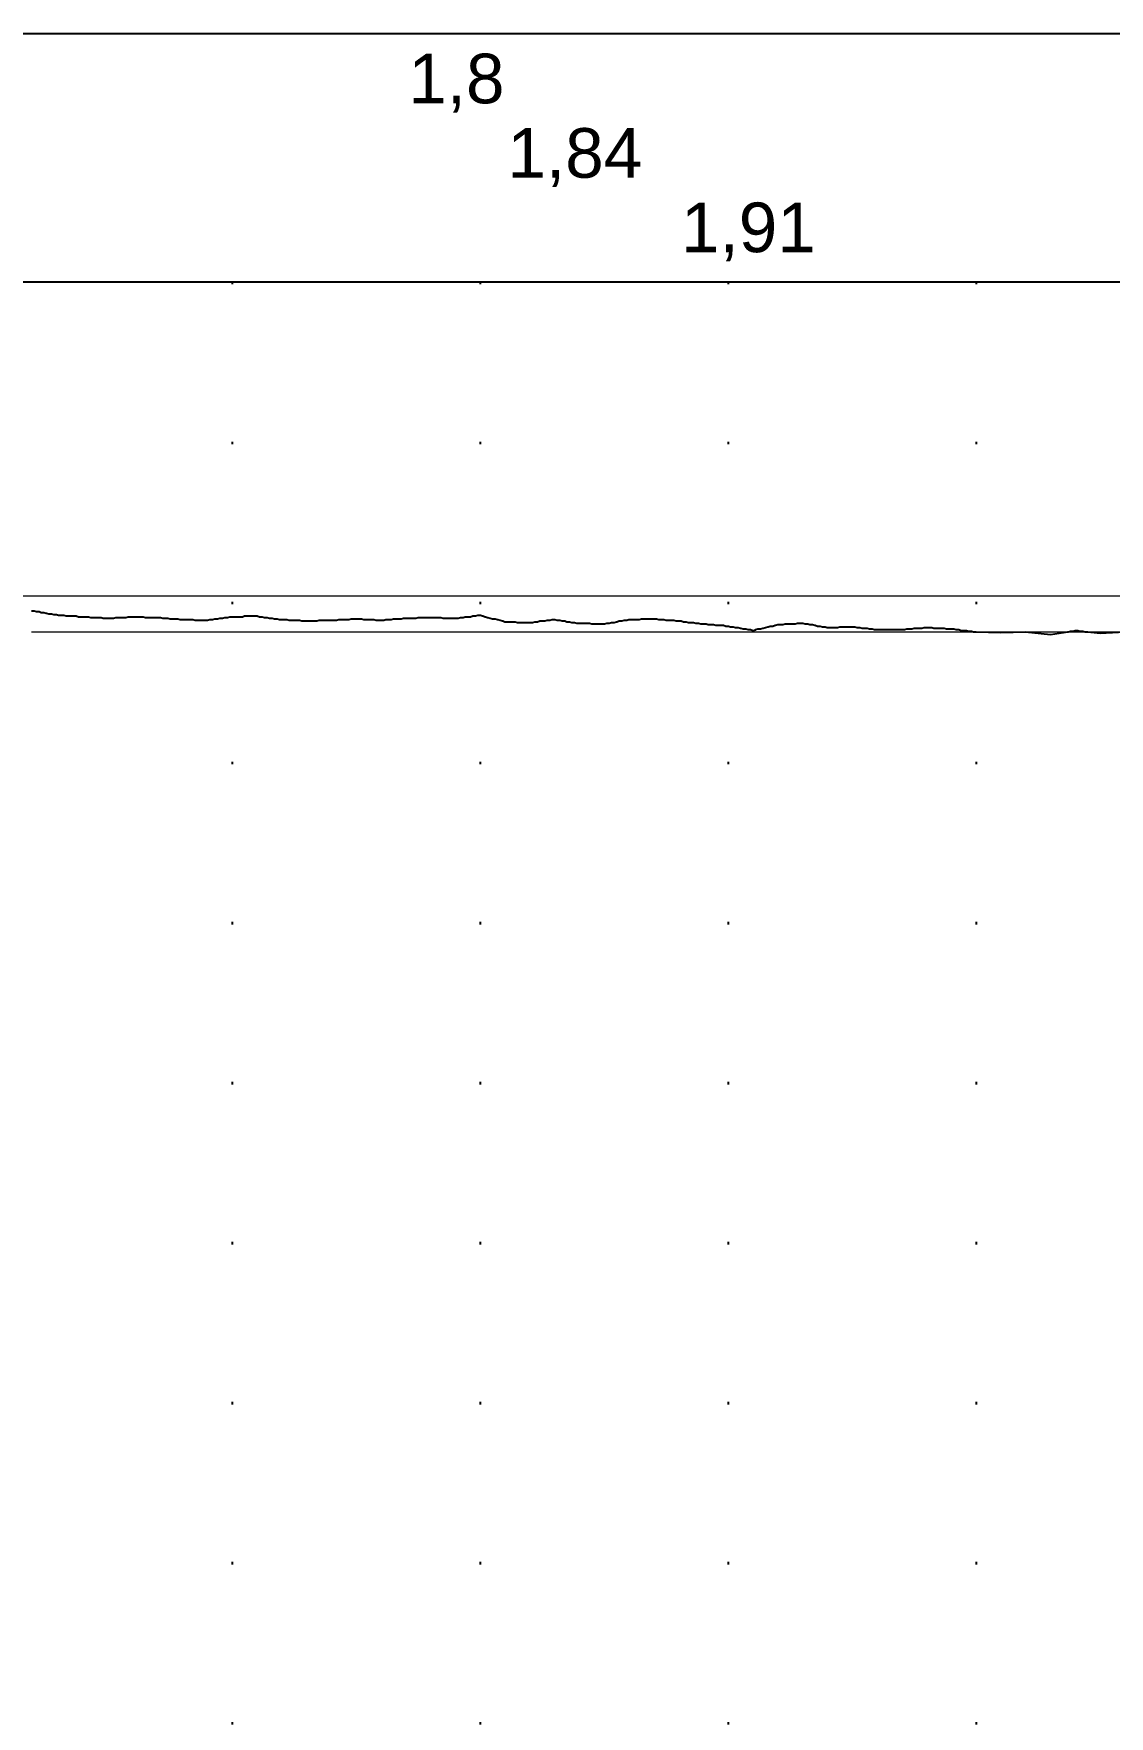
# Model space of a CAD drawing. Header units: millimetres. Extents: x -226 to 1784, y 10 to 1137.
# Drawn here: x 252 to 295.4, y 169.7 to 237.5 of the extents above; entities that cross this region are included whole.
import ezdxf

# ---------------------------------------------------------------- set-up
doc = ezdxf.new("R2010")
doc.units = ezdxf.units.MM
doc.linetypes.add('DOT', pattern=[6.35, 0, -6.35])
doc.layers.add('График_U', color=5, linetype='Continuous')
doc.layers.add('Макет', color=7, linetype='Continuous')
doc.layers.add('График_U_085', color=253, linetype='Continuous', lineweight=0)
doc.layers.add('Текст', color=7, linetype='Continuous', lineweight=0)
doc.styles.get("Standard").update_dxf_attribs({"font": 'arial.ttf'})

msp = doc.modelspace()

# ---------------------------------------------------------------- linework, layer by layer
at = {"layer": 'График_U'}
msp.add_lwpolyline([(251.91, 214.241), (252, 214.241), (252.003, 214.241), (252.01, 214.241), (252.103, 214.212), (252.11, 214.212), (252.203, 214.212), (252.21, 214.212), (252.303, 214.183), (252.31, 214.183), (252.403, 214.183), (252.41, 214.183), (252.503, 214.154), (252.51, 214.154), (252.603, 214.125), (252.61, 214.125), (252.703, 214.125), (252.71, 214.125), (252.803, 214.096), (252.81, 214.096), (252.903, 214.096), (252.91, 214.096), (253, 214.067), (253.003, 214.067), (253.01, 214.067), (253.103, 214.067), (253.11, 214.067), (253.203, 214.067), (253.21, 214.067), (253.303, 214.038), (253.31, 214.038), (253.403, 214.038), (253.41, 214.038), (253.503, 214.038), (253.51, 214.038), (253.603, 214.038), (253.61, 214.038), (253.703, 214.038), (253.71, 214.038), (253.803, 214.009), (253.81, 214.009), (253.903, 214.009), (253.91, 214.009), (254, 214.009), (254.003, 214.009), (254.01, 214.009), (254.103, 214.009), (254.11, 214.009), (254.203, 214.009), (254.21, 214.009), (254.303, 213.98), (254.31, 213.98), (254.403, 213.98), (254.41, 213.98), (254.503, 213.98), (254.51, 213.98), (254.603, 213.98), (254.61, 213.98), (254.703, 213.98), (254.71, 213.98), (254.803, 213.951), (254.81, 213.951), (254.903, 213.951), (254.91, 213.951), (255, 213.951), (255.003, 213.951), (255.01, 213.951), (255.103, 213.951), (255.11, 213.951), (255.203, 213.951), (255.21, 213.951), (255.303, 213.98), (255.31, 213.98), (255.403, 213.98), (255.41, 213.98), (255.503, 213.98), (255.51, 213.98), (255.603, 213.98), (255.61, 213.98), (255.703, 213.98), (255.71, 213.98), (255.803, 214.009), (255.81, 214.009), (255.903, 214.009), (255.91, 214.009), (256, 214.009), (256.003, 214.009), (256.01, 214.009), (256.103, 214.009), (256.11, 214.009), (256.203, 214.009), (256.21, 214.009), (256.303, 214.009), (256.31, 214.009), (256.403, 214.009), (256.41, 214.009), (256.503, 213.98), (256.51, 213.98), (256.603, 213.98), (256.61, 213.98), (256.703, 213.98), (256.71, 213.98), (256.803, 213.98), (256.81, 213.98), (256.903, 213.98), (256.91, 213.98), (257, 213.98), (257.003, 213.98), (257.01, 213.98), (257.103, 213.98), (257.11, 213.98), (257.203, 213.951), (257.21, 213.951), (257.303, 213.951), (257.31, 213.951), (257.403, 213.951), (257.41, 213.951), (257.503, 213.922), (257.51, 213.922), (257.603, 213.922), (257.61, 213.922), (257.703, 213.922), (257.71, 213.922), (257.803, 213.922), (257.81, 213.922), (257.903, 213.893), (257.91, 213.893), (258, 213.893), (258.003, 213.893), (258.01, 213.893), (258.103, 213.893), (258.11, 213.893), (258.203, 213.893), (258.21, 213.893), (258.303, 213.893), (258.31, 213.893), (258.403, 213.893), (258.41, 213.893), (258.503, 213.864), (258.51, 213.864), (258.603, 213.864), (258.61, 213.864), (258.703, 213.864), (258.71, 213.864), (258.803, 213.864), (258.81, 213.864), (258.903, 213.864), (258.91, 213.864), (259, 213.864), (259.003, 213.864), (259.01, 213.864), (259.103, 213.893), (259.11, 213.893), (259.203, 213.893), (259.21, 213.893), (259.303, 213.922), (259.31, 213.922), (259.403, 213.922), (259.41, 213.922), (259.503, 213.951), (259.51, 213.951), (259.603, 213.951), (259.61, 213.951), (259.703, 213.98), (259.71, 213.98), (259.803, 213.98), (259.81, 213.98), (259.903, 214.009), (259.91, 214.009), (260, 214.009), (260.003, 214.009), (260.01, 214.009), (260.103, 214.009), (260.11, 214.009), (260.203, 214.009), (260.21, 214.009), (260.303, 214.009), (260.31, 214.009), (260.403, 214.009), (260.41, 214.009), (260.503, 214.038), (260.51, 214.038), (260.603, 214.038), (260.61, 214.038), (260.703, 214.038), (260.71, 214.038), (260.803, 214.038), (260.81, 214.038), (260.903, 214.038), (260.91, 214.038), (261, 214.038), (261.003, 214.038), (261.01, 214.038), (261.103, 214.009), (261.11, 214.009), (261.203, 214.009), (261.21, 214.009), (261.303, 213.98), (261.31, 213.98), (261.403, 213.98), (261.41, 213.98), (261.503, 213.951), (261.51, 213.951), (261.603, 213.951), (261.61, 213.951), (261.703, 213.922), (261.71, 213.922), (261.803, 213.922), (261.81, 213.922), (261.903, 213.893), (261.91, 213.893), (262, 213.893), (262.003, 213.893), (262.01, 213.893), (262.103, 213.893), (262.11, 213.893), (262.203, 213.893), (262.21, 213.893), (262.303, 213.864), (262.31, 213.864), (262.403, 213.864), (262.41, 213.864), (262.503, 213.864), (262.51, 213.864), (262.603, 213.864), (262.61, 213.864), (262.703, 213.864), (262.71, 213.864), (262.803, 213.835), (262.81, 213.835), (262.903, 213.835), (262.91, 213.835), (263, 213.835), (263.003, 213.835), (263.01, 213.835), (263.103, 213.835), (263.11, 213.835), (263.203, 213.835), (263.21, 213.835), (263.303, 213.835), (263.31, 213.835), (263.403, 213.835), (263.41, 213.835), (263.503, 213.864), (263.51, 213.864), (263.603, 213.864), (263.61, 213.864), (263.703, 213.864), (263.71, 213.864), (263.803, 213.864), (263.81, 213.864), (263.903, 213.864), (263.91, 213.864), (264, 213.864), (264.003, 213.864), (264.01, 213.864), (264.103, 213.864), (264.11, 213.864), (264.203, 213.864), (264.21, 213.864), (264.303, 213.893), (264.31, 213.893), (264.403, 213.893), (264.41, 213.893), (264.503, 213.893), (264.51, 213.893), (264.603, 213.893), (264.61, 213.893), (264.703, 213.893), (264.71, 213.893), (264.803, 213.922), (264.81, 213.922), (264.903, 213.922), (264.91, 213.922), (265, 213.922), (265.003, 213.922), (265.01, 213.922), (265.103, 213.922), (265.11, 213.922), (265.203, 213.922), (265.21, 213.922), (265.303, 213.893), (265.31, 213.893), (265.403, 213.893), (265.41, 213.893), (265.503, 213.893), (265.51, 213.893), (265.603, 213.893), (265.61, 213.893), (265.703, 213.893), (265.71, 213.893), (265.803, 213.864), (265.81, 213.864), (265.903, 213.864), (265.91, 213.864), (266, 213.864), (266.003, 213.864), (266.01, 213.864), (266.103, 213.864), (266.11, 213.864), (266.203, 213.893), (266.21, 213.893), (266.303, 213.893), (266.31, 213.893), (266.403, 213.893), (266.41, 213.893), (266.503, 213.922), (266.51, 213.922), (266.603, 213.922), (266.61, 213.922), (266.703, 213.922), (266.71, 213.922), (266.803, 213.922), (266.81, 213.922), (266.903, 213.951), (266.91, 213.951), (267, 213.951), (267.003, 213.951), (267.01, 213.951), (267.103, 213.951), (267.11, 213.951), (267.203, 213.951), (267.21, 213.951), (267.303, 213.951), (267.31, 213.951), (267.403, 213.951), (267.41, 213.951), (267.503, 213.98), (267.51, 213.98), (267.603, 213.98), (267.61, 213.98), (267.703, 213.98), (267.71, 213.98), (267.803, 213.98), (267.81, 213.98), (267.903, 213.98), (267.91, 213.98), (268, 213.98), (268.003, 213.98), (268.01, 213.98), (268.103, 213.98), (268.11, 213.98), (268.203, 213.98), (268.21, 213.98), (268.303, 213.98), (268.31, 213.98), (268.403, 213.98), (268.41, 213.98), (268.503, 213.951), (268.51, 213.951), (268.603, 213.951), (268.61, 213.951), (268.703, 213.951), (268.71, 213.951), (268.803, 213.951), (268.81, 213.951), (268.903, 213.951), (268.91, 213.951), (269, 213.951), (269.003, 213.951), (269.01, 213.951), (269.103, 213.951), (269.11, 213.951), (269.203, 213.98), (269.21, 213.98), (269.303, 213.98), (269.31, 213.98), (269.403, 214.009), (269.41, 214.009), (269.503, 214.009), (269.51, 214.009), (269.603, 214.009), (269.61, 214.009), (269.703, 214.038), (269.71, 214.038), (269.803, 214.038), (269.81, 214.038), (269.903, 214.067), (269.91, 214.067), (270, 214.067), (270.003, 214.067), (270.01, 214.067), (270.1, 214.041), (270.103, 214.038), (270.11, 214.038), (270.203, 214.009), (270.21, 214.009), (270.303, 213.98), (270.31, 213.98), (270.403, 213.951), (270.41, 213.951), (270.503, 213.922), (270.51, 213.922), (270.603, 213.922), (270.61, 213.922), (270.703, 213.893), (270.71, 213.893), (270.803, 213.864), (270.81, 213.864), (270.903, 213.835), (270.91, 213.835), (271, 213.806), (271.003, 213.806), (271.01, 213.806), (271.103, 213.806), (271.11, 213.806), (271.203, 213.806), (271.21, 213.806), (271.303, 213.806), (271.31, 213.806), (271.403, 213.806), (271.41, 213.806), (271.503, 213.777), (271.51, 213.777), (271.603, 213.777), (271.61, 213.777), (271.703, 213.777), (271.71, 213.777), (271.803, 213.777), (271.81, 213.777), (271.903, 213.777), (271.91, 213.777), (272, 213.777), (272.004, 213.777), (272.003, 213.777), (272.01, 213.777), (272.103, 213.777), (272.11, 213.777), (272.203, 213.806), (272.21, 213.806), (272.303, 213.806), (272.31, 213.806), (272.403, 213.835), (272.41, 213.835), (272.503, 213.835), (272.51, 213.835), (272.603, 213.835), (272.61, 213.835), (272.703, 213.864), (272.71, 213.864), (272.803, 213.864), (272.81, 213.864), (272.903, 213.893), (272.91, 213.893), (273, 213.893), (273.003, 213.893), (273.01, 213.893), (273.103, 213.864), (273.11, 213.864), (273.203, 213.864), (273.21, 213.864), (273.303, 213.835), (273.31, 213.835), (273.403, 213.835), (273.41, 213.835), (273.503, 213.806), (273.51, 213.806), (273.603, 213.806), (273.61, 213.806), (273.703, 213.777), (273.71, 213.777), (273.803, 213.777), (273.81, 213.777), (273.903, 213.748), (273.91, 213.748), (274, 213.748), (274.003, 213.748), (274.01, 213.748), (274.1, 213.745), (274.103, 213.748), (274.11, 213.748), (274.203, 213.748), (274.21, 213.748), (274.303, 213.748), (274.31, 213.748), (274.403, 213.748), (274.41, 213.748), (274.503, 213.719), (274.51, 213.719), (274.603, 213.719), (274.61, 213.719), (274.703, 213.719), (274.71, 213.719), (274.803, 213.719), (274.81, 213.719), (274.903, 213.719), (274.91, 213.719), (275, 213.719), (275.003, 213.719), (275.01, 213.719), (275.103, 213.748), (275.11, 213.748), (275.203, 213.748), (275.21, 213.748), (275.303, 213.777), (275.31, 213.777), (275.403, 213.777), (275.41, 213.777), (275.503, 213.806), (275.51, 213.806), (275.603, 213.835), (275.61, 213.835), (275.703, 213.835), (275.71, 213.835), (275.803, 213.864), (275.81, 213.864), (275.903, 213.864), (275.91, 213.864), (276, 213.893), (276.003, 213.893), (276.01, 213.893), (276.103, 213.893), (276.11, 213.893), (276.203, 213.893), (276.21, 213.893), (276.303, 213.893), (276.31, 213.893), (276.403, 213.893), (276.41, 213.893), (276.503, 213.922), (276.51, 213.922), (276.603, 213.922), (276.61, 213.922), (276.703, 213.922), (276.71, 213.922), (276.803, 213.922), (276.81, 213.922), (276.903, 213.922), (276.91, 213.922), (277, 213.922), (277.003, 213.922), (277.01, 213.922), (277.103, 213.922), (277.11, 213.922), (277.203, 213.893), (277.21, 213.893), (277.303, 213.893), (277.31, 213.893), (277.403, 213.893), (277.41, 213.893), (277.503, 213.864), (277.51, 213.864), (277.603, 213.864), (277.61, 213.864), (277.703, 213.864), (277.71, 213.864), (277.803, 213.864), (277.81, 213.864), (277.903, 213.835), (277.91, 213.835), (278, 213.835), (278.003, 213.835), (278.01, 213.835), (278.103, 213.835), (278.11, 213.835), (278.203, 213.806), (278.21, 213.806), (278.303, 213.806), (278.31, 213.806), (278.403, 213.777), (278.41, 213.777), (278.503, 213.777), (278.51, 213.777), (278.603, 213.777), (278.61, 213.777), (278.703, 213.748), (278.71, 213.748), (278.803, 213.748), (278.81, 213.748), (278.903, 213.719), (278.91, 213.719), (279, 213.719), (279.003, 213.719), (279.01, 213.719), (279.103, 213.719), (279.11, 213.719), (279.203, 213.69), (279.21, 213.69), (279.303, 213.69), (279.31, 213.69), (279.403, 213.69), (279.41, 213.69), (279.503, 213.661), (279.51, 213.661), (279.603, 213.661), (279.61, 213.661), (279.703, 213.661), (279.71, 213.661), (279.803, 213.661), (279.81, 213.661), (279.903, 213.632), (279.91, 213.632), (280, 213.632), (280.003, 213.632), (280.01, 213.632), (280.103, 213.603), (280.11, 213.603), (280.203, 213.603), (280.21, 213.603), (280.303, 213.574), (280.31, 213.574), (280.403, 213.574), (280.41, 213.574), (280.503, 213.545), (280.51, 213.545), (280.603, 213.516), (280.61, 213.516), (280.703, 213.516), (280.71, 213.516), (280.803, 213.487), (280.81, 213.487), (280.903, 213.487), (280.91, 213.487), (281, 213.458), (281.003, 213.458), (281.01, 213.458), (281.1, 213.481), (281.103, 213.487), (281.11, 213.487), (281.203, 213.516), (281.21, 213.516), (281.303, 213.516), (281.31, 213.516), (281.403, 213.545), (281.41, 213.545), (281.503, 213.574), (281.51, 213.574), (281.603, 213.603), (281.61, 213.603), (281.703, 213.632), (281.71, 213.632), (281.803, 213.632), (281.81, 213.632), (281.903, 213.661), (281.91, 213.661), (282, 213.69), (282.003, 213.69), (282.01, 213.69), (282.103, 213.69), (282.11, 213.69), (282.203, 213.69), (282.21, 213.69), (282.303, 213.719), (282.31, 213.719), (282.403, 213.719), (282.41, 213.719), (282.503, 213.719), (282.51, 213.719), (282.603, 213.719), (282.61, 213.719), (282.703, 213.719), (282.71, 213.719), (282.803, 213.748), (282.81, 213.748), (282.903, 213.748), (282.91, 213.748), (283, 213.748), (283.003, 213.748), (283.01, 213.748), (283.103, 213.719), (283.11, 213.719), (283.203, 213.719), (283.21, 213.719), (283.303, 213.69), (283.31, 213.69), (283.403, 213.69), (283.41, 213.69), (283.503, 213.661), (283.51, 213.661), (283.603, 213.632), (283.61, 213.632), (283.703, 213.632), (283.71, 213.632), (283.803, 213.603), (283.81, 213.603), (283.903, 213.603), (283.91, 213.603), (284, 213.574), (284.003, 213.574), (284.01, 213.574), (284.103, 213.574), (284.11, 213.574), (284.203, 213.574), (284.21, 213.574), (284.303, 213.574), (284.31, 213.574), (284.403, 213.574), (284.41, 213.574), (284.503, 213.603), (284.51, 213.603), (284.603, 213.603), (284.61, 213.603), (284.703, 213.603), (284.71, 213.603), (284.803, 213.603), (284.81, 213.603), (284.903, 213.603), (284.91, 213.603), (285, 213.603), (285.003, 213.603), (285.01, 213.603), (285.103, 213.603), (285.11, 213.603), (285.203, 213.574), (285.21, 213.574), (285.303, 213.574), (285.31, 213.574), (285.403, 213.545), (285.41, 213.545), (285.503, 213.545), (285.51, 213.545), (285.603, 213.545), (285.61, 213.545), (285.703, 213.516), (285.71, 213.516), (285.803, 213.516), (285.81, 213.516), (285.903, 213.487), (285.91, 213.487), (286, 213.487), (286.003, 213.487), (286.01, 213.487), (286.103, 213.487), (286.11, 213.487), (286.203, 213.487), (286.21, 213.487), (286.303, 213.487), (286.31, 213.487), (286.403, 213.487), (286.41, 213.487), (286.503, 213.487), (286.51, 213.487), (286.603, 213.487), (286.61, 213.487), (286.703, 213.487), (286.71, 213.487), (286.803, 213.487), (286.81, 213.487), (286.903, 213.487), (286.91, 213.487), (287, 213.487), (287.003, 213.487), (287.01, 213.487), (287.103, 213.487), (287.11, 213.487), (287.203, 213.516), (287.21, 213.516), (287.303, 213.516), (287.31, 213.516), (287.403, 213.516), (287.41, 213.516), (287.503, 213.545), (287.51, 213.545), (287.603, 213.545), (287.61, 213.545), (287.703, 213.545), (287.71, 213.545), (287.803, 213.545), (287.81, 213.545), (287.903, 213.574), (287.91, 213.574), (288, 213.574), (288.003, 213.574), (288.01, 213.574), (288.103, 213.574), (288.11, 213.574), (288.203, 213.574), (288.21, 213.574), (288.303, 213.545), (288.31, 213.545), (288.403, 213.545), (288.41, 213.545), (288.503, 213.545), (288.51, 213.545), (288.603, 213.545), (288.61, 213.545), (288.703, 213.545), (288.71, 213.545), (288.803, 213.516), (288.81, 213.516), (288.903, 213.516), (288.91, 213.516), (289, 213.516), (289.003, 213.516), (289.01, 213.516), (289.103, 213.516), (289.11, 213.516), (289.203, 213.487), (289.21, 213.487), (289.303, 213.487), (289.31, 213.487), (289.403, 213.458), (289.41, 213.458), (289.503, 213.458), (289.51, 213.458), (289.603, 213.458), (289.61, 213.458), (289.703, 213.429), (289.71, 213.429), (289.803, 213.429), (289.81, 213.429), (289.903, 213.4), (289.91, 213.4), (289.955, 213.4), (290, 213.4), (290.003, 213.4), (291, 213.371), (292, 213.4), (293, 213.284), (293.703, 213.4), (293.71, 213.4), (293.803, 213.429), (293.81, 213.429), (293.903, 213.429), (293.91, 213.429), (294, 213.458), (294.003, 213.458), (294.01, 213.458), (294.103, 213.458), (294.11, 213.458), (294.203, 213.429), (294.21, 213.429), (294.303, 213.429), (294.31, 213.429), (294.403, 213.4), (294.41, 213.4), (294.503, 213.4), (295, 213.342), (296, 213.4)], dxfattribs=at)
at = {"layer": 'График_U_085'}
msp.add_lwpolyline([(90, 214.85), (390, 214.85)], dxfattribs=at)
at = {"layer": 'Макет', "lineweight": -2}
for p, q in [((20, 237.507), (390, 237.507)), ((30, 227.507), (390, 227.507)), ((90, 227.507), (390, 227.507))]:
    msp.add_line(p, q, dxfattribs=at)
at = {"layer": 'Макет', "linetype": 'DOT', "lineweight": -2}
for p, q in [((260, 227.508), (260, 60.507)), ((270, 227.508), (270, 60.507)), ((280, 227.508), (280, 60.507)), ((290, 227.508), (290, 60.507))]:
    msp.add_line(p, q, dxfattribs=at)
at = {"layer": 'Текст'}
msp.add_lwpolyline([(251.91, 213.4), (252, 213.4), (252.003, 213.4), (252.01, 213.4), (252.103, 213.4), (252.11, 213.4), (252.203, 213.4), (252.21, 213.4), (252.303, 213.4), (252.31, 213.4), (252.403, 213.4), (252.41, 213.4), (252.503, 213.4), (252.51, 213.4), (252.603, 213.4), (252.61, 213.4), (252.703, 213.4), (252.71, 213.4), (252.803, 213.4), (252.81, 213.4), (252.903, 213.4), (252.91, 213.4), (253, 213.4), (253.003, 213.4), (253.01, 213.4), (253.103, 213.4), (253.11, 213.4), (253.203, 213.4), (253.21, 213.4), (253.303, 213.4), (253.31, 213.4), (253.403, 213.4), (253.41, 213.4), (253.503, 213.4), (253.51, 213.4), (253.603, 213.4), (253.61, 213.4), (253.703, 213.4), (253.71, 213.4), (253.803, 213.4), (253.81, 213.4), (253.903, 213.4), (253.91, 213.4), (254, 213.4), (254.003, 213.4), (254.01, 213.4), (254.103, 213.4), (254.11, 213.4), (254.203, 213.4), (254.21, 213.4), (254.303, 213.4), (254.31, 213.4), (254.403, 213.4), (254.41, 213.4), (254.503, 213.4), (254.51, 213.4), (254.603, 213.4), (254.61, 213.4), (254.703, 213.4), (254.71, 213.4), (254.803, 213.4), (254.81, 213.4), (254.903, 213.4), (254.91, 213.4), (255, 213.4), (255.003, 213.4), (255.01, 213.4), (255.103, 213.4), (255.11, 213.4), (255.203, 213.4), (255.21, 213.4), (255.303, 213.4), (255.31, 213.4), (255.403, 213.4), (255.41, 213.4), (255.503, 213.4), (255.51, 213.4), (255.603, 213.4), (255.61, 213.4), (255.703, 213.4), (255.71, 213.4), (255.803, 213.4), (255.81, 213.4), (255.903, 213.4), (255.91, 213.4), (256, 213.4), (256.003, 213.4), (256.01, 213.4), (256.103, 213.4), (256.11, 213.4), (256.203, 213.4), (256.21, 213.4), (256.303, 213.4), (256.31, 213.4), (256.403, 213.4), (256.41, 213.4), (256.503, 213.4), (256.51, 213.4), (256.603, 213.4), (256.61, 213.4), (256.703, 213.4), (256.71, 213.4), (256.803, 213.4), (256.81, 213.4), (256.903, 213.4), (256.91, 213.4), (257, 213.4), (257.003, 213.4), (257.01, 213.4), (257.103, 213.4), (257.11, 213.4), (257.203, 213.4), (257.21, 213.4), (257.303, 213.4), (257.31, 213.4), (257.403, 213.4), (257.41, 213.4), (257.503, 213.4), (257.51, 213.4), (257.603, 213.4), (257.61, 213.4), (257.703, 213.4), (257.71, 213.4), (257.803, 213.4), (257.81, 213.4), (257.903, 213.4), (257.91, 213.4), (258, 213.4), (258.003, 213.4), (258.01, 213.4), (258.103, 213.4), (258.11, 213.4), (258.203, 213.4), (258.21, 213.4), (258.303, 213.4), (258.31, 213.4), (258.403, 213.4), (258.41, 213.4), (258.503, 213.4), (258.51, 213.4), (258.603, 213.4), (258.61, 213.4), (258.703, 213.4), (258.71, 213.4), (258.803, 213.4), (258.81, 213.4), (258.903, 213.4), (258.91, 213.4), (259, 213.4), (259.003, 213.4), (259.01, 213.4), (259.103, 213.4), (259.11, 213.4), (259.203, 213.4), (259.21, 213.4), (259.303, 213.4), (259.31, 213.4), (259.403, 213.4), (259.41, 213.4), (259.503, 213.4), (259.51, 213.4), (259.603, 213.4), (259.61, 213.4), (259.703, 213.4), (259.71, 213.4), (259.803, 213.4), (259.81, 213.4), (259.903, 213.4), (259.91, 213.4), (260, 213.4), (260.003, 213.4), (260.01, 213.4), (260.103, 213.4), (260.11, 213.4), (260.203, 213.4), (260.21, 213.4), (260.303, 213.4), (260.31, 213.4), (260.403, 213.4), (260.41, 213.4), (260.503, 213.4), (260.51, 213.4), (260.603, 213.4), (260.61, 213.4), (260.703, 213.4), (260.71, 213.4), (260.803, 213.4), (260.81, 213.4), (260.903, 213.4), (260.91, 213.4), (261, 213.4), (261.003, 213.4), (261.01, 213.4), (261.103, 213.4), (261.11, 213.4), (261.203, 213.4), (261.21, 213.4), (261.303, 213.4), (261.31, 213.4), (261.403, 213.4), (261.41, 213.4), (261.503, 213.4), (261.51, 213.4), (261.603, 213.4), (261.61, 213.4), (261.703, 213.4), (261.71, 213.4), (261.803, 213.4), (261.81, 213.4), (261.903, 213.4), (261.91, 213.4), (262, 213.4), (262.003, 213.4), (262.01, 213.4), (262.103, 213.4), (262.11, 213.4), (262.203, 213.4), (262.21, 213.4), (262.303, 213.4), (262.31, 213.4), (262.403, 213.4), (262.41, 213.4), (262.503, 213.4), (262.51, 213.4), (262.603, 213.4), (262.61, 213.4), (262.703, 213.4), (262.71, 213.4), (262.803, 213.4), (262.81, 213.4), (262.903, 213.4), (262.91, 213.4), (263, 213.4), (263.003, 213.4), (263.01, 213.4), (263.103, 213.4), (263.11, 213.4), (263.203, 213.4), (263.21, 213.4), (263.303, 213.4), (263.31, 213.4), (263.403, 213.4), (263.41, 213.4), (263.503, 213.4), (263.51, 213.4), (263.603, 213.4), (263.61, 213.4), (263.703, 213.4), (263.71, 213.4), (263.803, 213.4), (263.81, 213.4), (263.903, 213.4), (263.91, 213.4), (264, 213.4), (264.003, 213.4), (264.01, 213.4), (264.103, 213.4), (264.11, 213.4), (264.203, 213.4), (264.21, 213.4), (264.303, 213.4), (264.31, 213.4), (264.403, 213.4), (264.41, 213.4), (264.503, 213.4), (264.51, 213.4), (264.603, 213.4), (264.61, 213.4), (264.703, 213.4), (264.71, 213.4), (264.803, 213.4), (264.81, 213.4), (264.903, 213.4), (264.91, 213.4), (265, 213.4), (265.003, 213.4), (265.01, 213.4), (265.103, 213.4), (265.11, 213.4), (265.203, 213.4), (265.21, 213.4), (265.303, 213.4), (265.31, 213.4), (265.403, 213.4), (265.41, 213.4), (265.503, 213.4), (265.51, 213.4), (265.603, 213.4), (265.61, 213.4), (265.703, 213.4), (265.71, 213.4), (265.803, 213.4), (265.81, 213.4), (265.903, 213.4), (265.91, 213.4), (266, 213.4), (266.003, 213.4), (266.01, 213.4), (266.103, 213.4), (266.11, 213.4), (266.203, 213.4), (266.21, 213.4), (266.303, 213.4), (266.31, 213.4), (266.403, 213.4), (266.41, 213.4), (266.503, 213.4), (266.51, 213.4), (266.603, 213.4), (266.61, 213.4), (266.703, 213.4), (266.71, 213.4), (266.803, 213.4), (266.81, 213.4), (266.903, 213.4), (266.91, 213.4), (267, 213.4), (267.003, 213.4), (267.01, 213.4), (267.103, 213.4), (267.11, 213.4), (267.203, 213.4), (267.21, 213.4), (267.303, 213.4), (267.31, 213.4), (267.403, 213.4), (267.41, 213.4), (267.503, 213.4), (267.51, 213.4), (267.603, 213.4), (267.61, 213.4), (267.703, 213.4), (267.71, 213.4), (267.803, 213.4), (267.81, 213.4), (267.903, 213.4), (267.91, 213.4), (268, 213.4), (268.003, 213.4), (268.01, 213.4), (268.103, 213.4), (268.11, 213.4), (268.203, 213.4), (268.21, 213.4), (268.303, 213.4), (268.31, 213.4), (268.403, 213.4), (268.41, 213.4), (268.503, 213.4), (268.51, 213.4), (268.603, 213.4), (268.61, 213.4), (268.703, 213.4), (268.71, 213.4), (268.803, 213.4), (268.81, 213.4), (268.903, 213.4), (268.91, 213.4), (269, 213.4), (269.003, 213.4), (269.01, 213.4), (269.103, 213.4), (269.11, 213.4), (269.203, 213.4), (269.21, 213.4), (269.303, 213.4), (269.31, 213.4), (269.403, 213.4), (269.41, 213.4), (269.503, 213.4), (269.51, 213.4), (269.603, 213.4), (269.61, 213.4), (269.703, 213.4), (269.71, 213.4), (269.803, 213.4), (269.81, 213.4), (269.903, 213.4), (269.91, 213.4), (270, 213.4), (270.003, 213.4), (270.01, 213.4), (270.1, 213.4), (270.103, 213.4), (270.11, 213.4), (270.203, 213.4), (270.21, 213.4), (270.303, 213.4), (270.31, 213.4), (270.403, 213.4), (270.41, 213.4), (270.503, 213.4), (270.51, 213.4), (270.603, 213.4), (270.61, 213.4), (270.703, 213.4), (270.71, 213.4), (270.803, 213.4), (270.81, 213.4), (270.903, 213.4), (270.91, 213.4), (271, 213.4), (271.003, 213.4), (271.01, 213.4), (271.103, 213.4), (271.11, 213.4), (271.203, 213.4), (271.21, 213.4), (271.303, 213.4), (271.31, 213.4), (271.403, 213.4), (271.41, 213.4), (271.503, 213.4), (271.51, 213.4), (271.603, 213.4), (271.61, 213.4), (271.703, 213.4), (271.71, 213.4), (271.803, 213.4), (271.81, 213.4), (271.903, 213.4), (271.91, 213.4), (272, 213.4), (272.004, 213.4), (272.003, 213.4), (272.01, 213.4), (272.103, 213.4), (272.11, 213.4), (272.203, 213.4), (272.21, 213.4), (272.303, 213.4), (272.31, 213.4), (272.403, 213.4), (272.41, 213.4), (272.503, 213.4), (272.51, 213.4), (272.603, 213.4), (272.61, 213.4), (272.703, 213.4), (272.71, 213.4), (272.803, 213.4), (272.81, 213.4), (272.903, 213.4), (272.91, 213.4), (273, 213.4), (273.003, 213.4), (273.01, 213.4), (273.103, 213.4), (273.11, 213.4), (273.203, 213.4), (273.21, 213.4), (273.303, 213.4), (273.31, 213.4), (273.403, 213.4), (273.41, 213.4), (273.503, 213.4), (273.51, 213.4), (273.603, 213.4), (273.61, 213.4), (273.703, 213.4), (273.71, 213.4), (273.803, 213.4), (273.81, 213.4), (273.903, 213.4), (273.91, 213.4), (274, 213.4), (274.003, 213.4), (274.01, 213.4), (274.1, 213.4), (274.103, 213.4), (274.11, 213.4), (274.203, 213.4), (274.21, 213.4), (274.303, 213.4), (274.31, 213.4), (274.403, 213.4), (274.41, 213.4), (274.503, 213.4), (274.51, 213.4), (274.603, 213.4), (274.61, 213.4), (274.703, 213.4), (274.71, 213.4), (274.803, 213.4), (274.81, 213.4), (274.903, 213.4), (274.91, 213.4), (275, 213.4), (275.003, 213.4), (275.01, 213.4), (275.103, 213.4), (275.11, 213.4), (275.203, 213.4), (275.21, 213.4), (275.303, 213.4), (275.31, 213.4), (275.403, 213.4), (275.41, 213.4), (275.503, 213.4), (275.51, 213.4), (275.603, 213.4), (275.61, 213.4), (275.703, 213.4), (275.71, 213.4), (275.803, 213.4), (275.81, 213.4), (275.903, 213.4), (275.91, 213.4), (276, 213.4), (276.003, 213.4), (276.01, 213.4), (276.103, 213.4), (276.11, 213.4), (276.203, 213.4), (276.21, 213.4), (276.303, 213.4), (276.31, 213.4), (276.403, 213.4), (276.41, 213.4), (276.503, 213.4), (276.51, 213.4), (276.603, 213.4), (276.61, 213.4), (276.703, 213.4), (276.71, 213.4), (276.803, 213.4), (276.81, 213.4), (276.903, 213.4), (276.91, 213.4), (277, 213.4), (277.003, 213.4), (277.01, 213.4), (277.103, 213.4), (277.11, 213.4), (277.203, 213.4), (277.21, 213.4), (277.303, 213.4), (277.31, 213.4), (277.403, 213.4), (277.41, 213.4), (277.503, 213.4), (277.51, 213.4), (277.603, 213.4), (277.61, 213.4), (277.703, 213.4), (277.71, 213.4), (277.803, 213.4), (277.81, 213.4), (277.903, 213.4), (277.91, 213.4), (278, 213.4), (278.003, 213.4), (278.01, 213.4), (278.103, 213.4), (278.11, 213.4), (278.203, 213.4), (278.21, 213.4), (278.303, 213.4), (278.31, 213.4), (278.403, 213.4), (278.41, 213.4), (278.503, 213.4), (278.51, 213.4), (278.603, 213.4), (278.61, 213.4), (278.703, 213.4), (278.71, 213.4), (278.803, 213.4), (278.81, 213.4), (278.903, 213.4), (278.91, 213.4), (279, 213.4), (279.003, 213.4), (279.01, 213.4), (279.103, 213.4), (279.11, 213.4), (279.203, 213.4), (279.21, 213.4), (279.303, 213.4), (279.31, 213.4), (279.403, 213.4), (279.41, 213.4), (279.503, 213.4), (279.51, 213.4), (279.603, 213.4), (279.61, 213.4), (279.703, 213.4), (279.71, 213.4), (279.803, 213.4), (279.81, 213.4), (279.903, 213.4), (279.91, 213.4), (280, 213.4), (280.003, 213.4), (280.01, 213.4), (280.103, 213.4), (280.11, 213.4), (280.203, 213.4), (280.21, 213.4), (280.303, 213.4), (280.31, 213.4), (280.403, 213.4), (280.41, 213.4), (280.503, 213.4), (280.51, 213.4), (280.603, 213.4), (280.61, 213.4), (280.703, 213.4), (280.71, 213.4), (280.803, 213.4), (280.81, 213.4), (280.903, 213.4), (280.91, 213.4), (281, 213.4), (281.003, 213.4), (281.01, 213.4), (281.1, 213.4), (281.103, 213.4), (281.11, 213.4), (281.203, 213.4), (281.21, 213.4), (281.303, 213.4), (281.31, 213.4), (281.403, 213.4), (281.41, 213.4), (281.503, 213.4), (281.51, 213.4), (281.603, 213.4), (281.61, 213.4), (281.703, 213.4), (281.71, 213.4), (281.803, 213.4), (281.81, 213.4), (281.903, 213.4), (281.91, 213.4), (282, 213.4), (282.003, 213.4), (282.01, 213.4), (282.103, 213.4), (282.11, 213.4), (282.203, 213.4), (282.21, 213.4), (282.303, 213.4), (282.31, 213.4), (282.403, 213.4), (282.41, 213.4), (282.503, 213.4), (282.51, 213.4), (282.603, 213.4), (282.61, 213.4), (282.703, 213.4), (282.71, 213.4), (282.803, 213.4), (282.81, 213.4), (282.903, 213.4), (282.91, 213.4), (283, 213.4), (283.003, 213.4), (283.01, 213.4), (283.103, 213.4), (283.11, 213.4), (283.203, 213.4), (283.21, 213.4), (283.303, 213.4), (283.31, 213.4), (283.403, 213.4), (283.41, 213.4), (283.503, 213.4), (283.51, 213.4), (283.603, 213.4), (283.61, 213.4), (283.703, 213.4), (283.71, 213.4), (283.803, 213.4), (283.81, 213.4), (283.903, 213.4), (283.91, 213.4), (284, 213.4), (284.003, 213.4), (284.01, 213.4), (284.103, 213.4), (284.11, 213.4), (284.203, 213.4), (284.21, 213.4), (284.303, 213.4), (284.31, 213.4), (284.403, 213.4), (284.41, 213.4), (284.503, 213.4), (284.51, 213.4), (284.603, 213.4), (284.61, 213.4), (284.703, 213.4), (284.71, 213.4), (284.803, 213.4), (284.81, 213.4), (284.903, 213.4), (284.91, 213.4), (285, 213.4), (285.003, 213.4), (285.01, 213.4), (285.103, 213.4), (285.11, 213.4), (285.203, 213.4), (285.21, 213.4), (285.303, 213.4), (285.31, 213.4), (285.403, 213.4), (285.41, 213.4), (285.503, 213.4), (285.51, 213.4), (285.603, 213.4), (285.61, 213.4), (285.703, 213.4), (285.71, 213.4), (285.803, 213.4), (285.81, 213.4), (285.903, 213.4), (285.91, 213.4), (286, 213.4), (286.003, 213.4), (286.01, 213.4), (286.103, 213.4), (286.11, 213.4), (286.203, 213.4), (286.21, 213.4), (286.303, 213.4), (286.31, 213.4), (286.403, 213.4), (286.41, 213.4), (286.503, 213.4), (286.51, 213.4), (286.603, 213.4), (286.61, 213.4), (286.703, 213.4), (286.71, 213.4), (286.803, 213.4), (286.81, 213.4), (286.903, 213.4), (286.91, 213.4), (287, 213.4), (287.003, 213.4), (287.01, 213.4), (287.103, 213.4), (287.11, 213.4), (287.203, 213.4), (287.21, 213.4), (287.303, 213.4), (287.31, 213.4), (287.403, 213.4), (287.41, 213.4), (287.503, 213.4), (287.51, 213.4), (287.603, 213.4), (287.61, 213.4), (287.703, 213.4), (287.71, 213.4), (287.803, 213.4), (287.81, 213.4), (287.903, 213.4), (287.91, 213.4), (288, 213.4), (288.003, 213.4), (288.01, 213.4), (288.103, 213.4), (288.11, 213.4), (288.203, 213.4), (288.21, 213.4), (288.303, 213.4), (288.31, 213.4), (288.403, 213.4), (288.41, 213.4), (288.503, 213.4), (288.51, 213.4), (288.603, 213.4), (288.61, 213.4), (288.703, 213.4), (288.71, 213.4), (288.803, 213.4), (288.81, 213.4), (288.903, 213.4), (288.91, 213.4), (289, 213.4), (289.003, 213.4), (289.01, 213.4), (289.103, 213.4), (289.11, 213.4), (289.203, 213.4), (289.21, 213.4), (289.303, 213.4), (289.31, 213.4), (289.403, 213.4), (289.41, 213.4), (289.503, 213.4), (289.51, 213.4), (289.603, 213.4), (289.61, 213.4), (289.703, 213.4), (289.71, 213.4), (289.803, 213.4), (289.81, 213.4), (289.903, 213.4), (289.91, 213.4), (289.955, 213.4), (290, 213.4), (290.003, 213.4), (291, 213.4), (292, 213.4), (293, 213.4), (293.703, 213.4), (293.71, 213.4), (293.803, 213.4), (293.81, 213.4), (293.903, 213.4), (293.91, 213.4), (294, 213.4), (294.003, 213.4), (294.01, 213.4), (294.103, 213.4), (294.11, 213.4), (294.203, 213.4), (294.21, 213.4), (294.303, 213.4), (294.31, 213.4), (294.403, 213.4), (294.41, 213.4), (294.503, 213.4), (295, 213.4), (296, 213.4)], dxfattribs=at)

# ---------------------------------------------------------------- texts
for s, p in [('1,8', (267.1, 234.7)), ('1,84', (271.1, 231.7)), ('1,91', (278.1, 228.7))]:
    msp.add_text(s, height=2, dxfattribs=at).set_placement(p)

doc.saveas('drawing.dxf')
